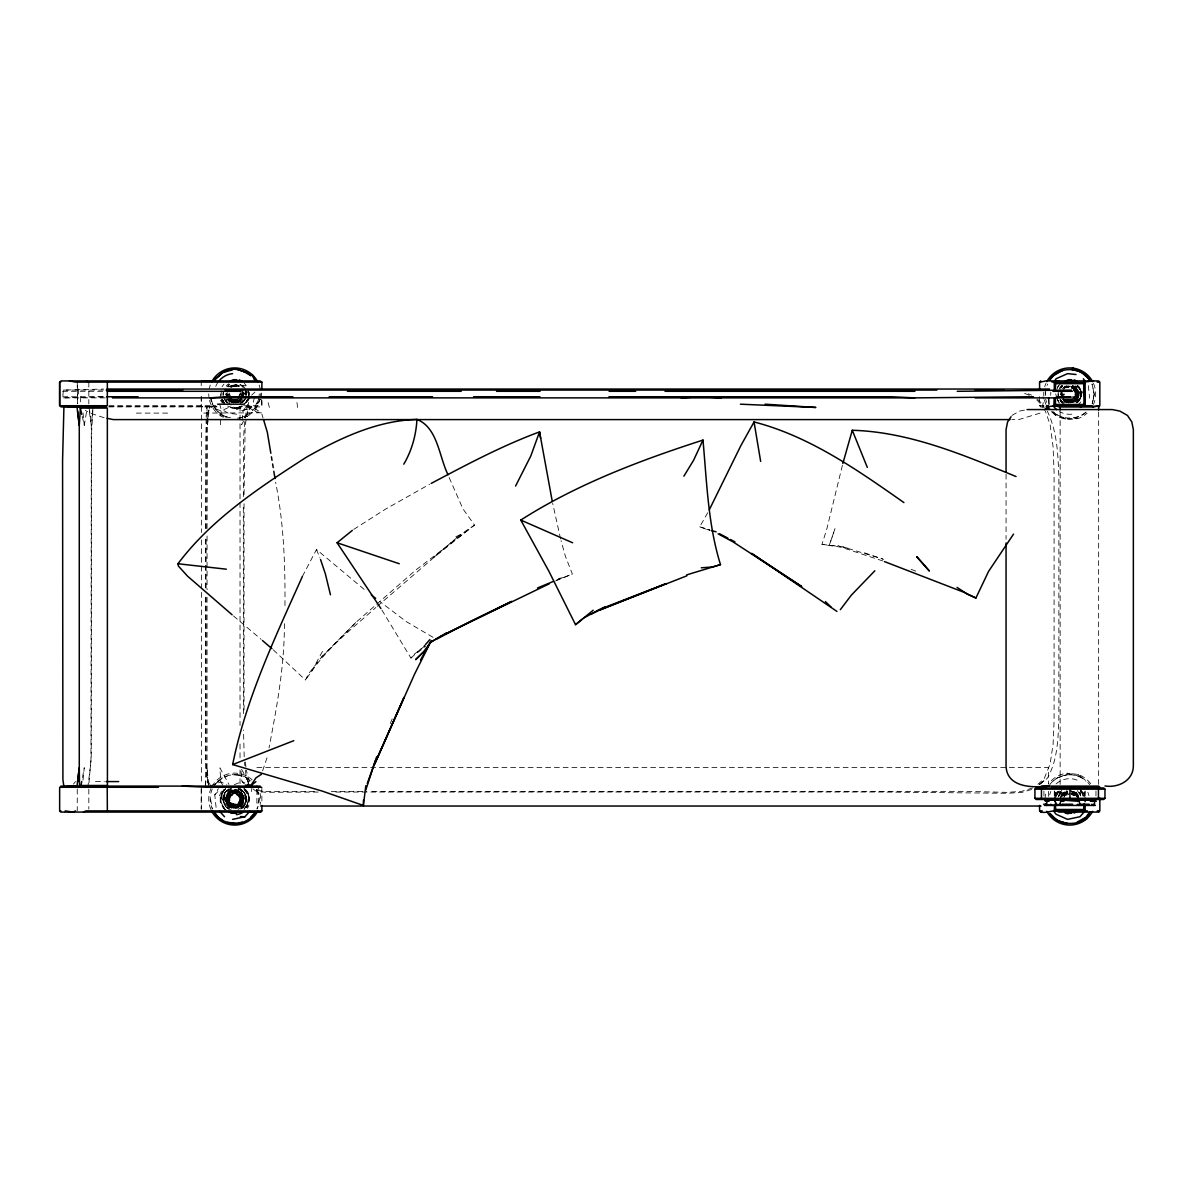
<?xml version="1.0" encoding="UTF-8"?>
<svg xmlns="http://www.w3.org/2000/svg" width="1193" height="1193" viewBox="0 0 1193 1193"><rect width="100%" height="100%" fill="white"/><g stroke="black" fill="none" stroke-linecap="round" stroke-linejoin="round"><path stroke-width="0.75" stroke-dasharray="5 3.75" d="M205.539 597.156L205.45 784.114M205.554 587.881L205.569 535.925M205.569 528.499L206.121 419.116M206.106 597.395L206.046 760.761L207.373 780.207L211.25 786.679M206.106 588.119L206.135 536.134M206.135 528.708L206.18 432.179L207.627 412.778L211.459 406.321M1062.754 794.031L1062.709 795.97A7.695 7.695 0 0 1 1067.332 791.779L1061.74 795.537L1062.068 792.391M284.381 623.671C284.56 665.575 276.91 706.882 269.007 747.877M284.948 605.552C285.291 564.289 283.755 522.773 275.613 482.196M1064.544 395.002L1064.588 393.914M1079.158 387.039C1082.155 391.781 1081.544 399.61 1076.787 402.995M241.687 802.188L243.432 799.086L240.822 792.316C235.036 788.141 226.103 791.63 225.88 799.086L227.669 804.216L227.744 802.188L233.753 808.168C257.897 805.737 231.621 774.361 225.581 799.086L227.326 804.455L233.753 808.168M1050.69 395.286L1050.824 392.169M1074.073 397.88L1075.311 396.747L1075.549 391.304L1074.416 390.081M1068.824 402.339L1072.418 402.25L1075.624 400.475L1077.368 393.914L1075.773 387.173L1078.636 392.005L1078.054 397.627L1075.818 400.699L1072.522 402.608L1066.885 402.578M220.362 424.797L221.048 410.944L223.061 407.857M230.174 795.791L229.712 800.16L231.293 802.889L231.159 805.245L229.25 801.517L230.174 795.791L235.245 794.001L241.225 797.699M1055.074 796.014L1055.268 792.346M1084.631 796.67L1084.929 791.168M92.845 410.824L91.667 430.852L91.22 756.287L88.983 782.802M1061.293 797.297L1063.589 792.301L1067.079 791.034M245.683 395.107L245.922 391.528L245.922 394.704M206.135 417.267L206.911 406.694L210.102 406.321L208.626 410.944L207.522 424.797L207.06 528.618M224.001 801.368L224.001 796.82M205.45 785.933L207.06 767.83L207.06 597.231M1078.054 397.627C1078.86 393.422 1078.01 388.709 1074.058 386.368L1074.804 388.247L1070.509 386.204L1064.484 388.113M93.054 407.186L91.294 425.29L90.966 761.939L88.103 785.054M241.031 395.256L241.165 393.914A6.442 6.442 0 0 1 241.016 395.256L241.075 392.557M242.179 395.494L242.507 392.079M226.387 802.8L226.133 805.32A10.603 10.603 0 0 1 231.442 789.005M83.018 780.147L84.285 767.681L82.034 779.775M234.022 400.52L234.186 398.999M241.866 395.435L242.03 393.914M242.462 393.914L242.298 395.524A7.695 7.695 0 0 0 242.239 392.318L243.357 395.748A8.903 8.903 0 0 0 243.417 392.065L244.118 393.914L243.954 391.945M259.313 393.914L258.777 399.029L254.273 408.125M222.226 793.524L221.346 801.935L220.317 802.143M226.894 807.78C221.823 803.336 221.809 794.881 226.894 790.407M231.904 790.422L238.958 791.749L241.806 793.927L241.672 804.142L235.692 808.436C247.786 807.646 245.907 788.081 233.724 789.691C222.554 790.348 222.942 808.75 234.395 808.317M1045.277 393.914L1045.814 388.829A30.362 29.169 -60 0 1 1047.618 384.086M1074.431 402.086L1078.338 397.746L1078.412 392.065L1076.906 388.679M1080.918 391.528L1081.186 396.359L1077.368 402.429L1080.172 398.566L1080.918 391.528L1077.368 385.399L1081.141 391.483M243.342 795.254L243.417 800.935L241.866 804.276L241.761 793.971L241.672 804.142L237.705 804.276L241.747 806.9L243.566 805.529A10.946 10.946 0 0 0 244.714 794.642M228.609 805.871L232.024 807.378L237.377 807.258L240.911 803.59L243.655 797.192M241.866 804.276L242.462 799.086L242.179 800.667L243.432 799.086M245.519 789.334C250.366 794.15 250.679 802.352 246.623 807.736M1094.309 393.914L1092.177 403.92L1094.309 393.914L1092.013 383.982C1093.877 390.35 1094.563 397.582 1092.013 403.845M1061.457 795.776L1061.994 792.48M82.183 416.238L84.285 425.29L87.313 407.186M1072.328 385.846L1077.443 390.469L1076.19 396.807L1079.486 391.826L1076.578 398.909A8.485 8.485 0 0 1 1064.022 400.222L1068.749 402.995M243.059 397.627L243.849 393.914L243.059 390.2M245.4 398.671C247.518 393.392 245.743 386.577 240.449 383.982M253.348 402.205L255.108 393.914M231.293 802.889L235.245 804.186L238.138 802.889L241.672 797.61L238.242 803.008L241.582 804.082L243.014 797.327L240.822 792.316M1060.264 799.086L1061.069 795.254L1063.41 792.107M239.629 402.429L240.419 398.865M1072.447 385.443L1076.026 386.89C1079.471 390.096 1079.919 395.569 1077.309 399.431L1078.353 392.079L1075.624 387.352L1072.104 386.547M842.407 465.33L826.898 528.648L821.977 544.381L841.393 547.274L882.716 560.919M228.4 806.11L225.88 799.086L228.967 792.704L226.312 797.297L227.669 804.216L226.64 795.492L235.632 790.303L242.79 795.492L243.909 797.133L243.909 801.04M236.975 806.05L239.614 804.529L234.067 805.23L231.621 804.44L229.071 801.607L229.459 795.269L232.71 792.913L236.721 792.913L240.658 796.447L241.165 799.086A6.442 6.442 0 0 1 231.502 804.664L229.503 802.874M1077.309 399.431L1078.547 393.914L1078.338 397.746L1076.026 400.937M1064.797 402.429L1065.558 399.521M80.9 396.851L80.14 404.188M226.193 395.718L227.252 392.333M1062.247 392.333L1061.174 395.718L1062.739 390.812M1070.598 402.354L1064.022 400.222L1065.468 401.251L1068.898 401.623L1064.603 399.58L1068.794 402.578L1064.514 399.67A7.695 7.695 0 0 0 1076.727 397.045L1078.233 392.094L1075.46 400.296L1072.418 402.25L1066.974 402.309L1063.798 400.475L1074.058 401.459L1063.634 400.654L1068.794 402.578L1064.275 399.715M258.598 398.984L257.032 403.845L260.134 399.312L255.734 409.184L247.712 416.417L244.282 417.535M231.174 809.987C222.152 806.856 220.556 793.703 228.847 788.916L225.223 792.182L223.225 796.641M241.404 802.069L241.866 800.607M241.568 804.067L243.193 799.086L240.464 792.704L235.632 790.422L231.815 790.154M1076.384 396.881L1076.861 395.435M1078.01 386.443L1080.426 389.142L1081.186 396.359L1077.533 402.593A11.691 11.691 0 0 0 1077.533 385.22M1063.246 799.086L1065.394 794.299M1075.594 396.538L1075.594 391.289L1072.507 391.304M229.25 801.517L229.712 800.16L228.206 800.473M262.624 770.782L267.336 756.869M829.254 545.38L834.981 528.767L829.254 545.38L839.067 545.738M1060.771 797.192L1063.828 792.57A8.769 8.769 0 0 1 1066.989 790.75M1077.458 393.914L1077.771 397.508L1076.757 388.784L1078.189 393.914L1075.37 400.207L1077.204 395.509L1077.771 397.508L1078.278 392.094L1073.581 387.203L1075.624 387.352L1070.509 386.204A7.695 7.695 0 0 1 1076.727 397.045M238.466 398.074L239.987 393.914L241.672 395.39M223.509 796.7L225.223 792.182M1075.46 400.296L1077.294 395.524M225.074 809.793L223.195 807.452A14.227 14.227 0 0 1 220.794 796.134L225.313 788.648A14.062 14.062 0 0 0 226.461 810.465M1042.16 407.454L1043.711 400.654L1042.921 396.851M231.815 808.034L239.942 804.887L239.137 806.736L235.632 807.81L230.324 806.692L225.477 801.055M1077.458 390.454L1073.133 397.716L1076.578 398.909A8.485 8.485 0 0 0 1073.954 386.562M390.275 723.51L392.214 718.872M1059.235 389.246L1063.828 383.743M219.423 795.835L222.062 789.9M220.794 796.134L223.195 790.72L225.402 788.737L221.868 793.375M245.862 807.184L248.189 801.95M1057.147 388.321L1058.34 385.652M1056.342 796.253L1058.653 791.063M1060.249 792.212L1058.266 796.656A11.691 11.691 0 0 1 1061.874 790.392M1080.172 398.566L1081.186 396.359M246.623 402.563L249.188 396.986M1057.147 791.824L1055.223 796.014L1056.223 796.223L1058.773 791.794M242.567 390.409L243.312 393.914L242.462 397.358L239.018 401.355L239.838 399.61A7.695 7.695 0 0 1 229.578 399.625L232.024 402.205L237.109 401.28L230.01 402.056L227.073 399.461M273.286 649.842L305.468 680.055L308.361 674.06L321.603 657.045L355.708 622.582L415.492 570.284L474.546 525.114L462.914 508.8L448.643 476.41M238.138 397.716L239.987 393.914M302.411 576.413L316.473 549.511L366.937 591.698M228.534 799.086L230.726 794.657L229.071 796.581L234.096 793.166L230.398 794.299M322.483 651.378L311.671 671.286L305.468 680.055M707.703 512.751L699.754 526.799L709.91 530.631M1075.937 402.488A10.603 10.603 0 0 0 1078.278 400.147L1083.169 391.05M243.432 393.914L239.137 401.564L235.632 402.697L230.324 401.504M233.917 791.466L239.018 791.645L228.877 792.614L235.618 790.541L232.053 790.914L225.999 799.086L232.024 807.378L239.897 804.843M235.632 807.81L230.324 806.692L226.7 802.65A8.769 8.769 0 0 1 230.875 791.198A8.769 8.769 0 0 1 242.462 794.97A8.769 8.769 0 0 1 239.107 806.692L240.822 805.857L243.655 800.995M1063.589 792.301L1061.74 795.537L1067.303 791.72M216.082 807.378L214.77 794.851L218.364 788.618M228.027 796.119L234.096 793.166L228.027 796.119L229.817 793.658M228.415 800.428L228.817 796.462L231.487 793.494A6.442 6.442 0 0 1 241.15 799.086L240.658 796.447L236.721 792.913L231.487 793.494A6.442 6.442 0 0 0 231.502 804.664L234.037 805.499L238.854 803.679L240.762 800.369L239.718 795.463L240.658 801.726L236.706 805.215M244.118 809.54L248.457 802.009L248.457 796.163L244.118 788.648A14.062 14.062 0 0 1 248.457 796.163L247.562 804.798L244.073 808.675M1055.954 796.163L1058.564 791.645M1060.428 792.346L1059.235 794.434L1061.845 790.362M1060.935 791.928L1058.221 796.641L1060.92 791.69M1062.56 795.91L1064.469 793.27M229.503 795.299L228.251 799.086L230.398 803.888L232.724 805.23L237.944 804.678L239.942 802.889L241.031 797.744L239.032 794.299M105.163 397.88L63.572 397.88L62.782 396.747L63.348 390.081L103.537 389.052M228.027 386.487L229.235 384.429M229.593 399.61L235.632 402.578L239.897 399.67L235.632 402.697L228.967 400.296L239.077 401.459L240.986 398.462M245.862 394.853L248.174 391.05A13.779 13.779 0 0 1 248.412 395.375L248.457 392.452M260.134 399.312C255.824 408.647 248.159 417.401 237.273 418.191M239.018 401.355L241.717 397.03L239.018 401.355L240.911 398.417M1074.058 401.459L1065.409 401.355L1068.809 402.459L1076.757 399.029L1073.521 400.52L1072.522 402.578M223.926 789.334L220.243 796.014L220.243 802.173L223.896 808.511M245.504 407.469L243.044 410.944L241.642 424.797L250.903 406.694L256.063 411.809L261.461 412.778L263.057 418.072M242.567 402.637L245.445 398.686L240.449 403.831M222.092 386.651L223.911 384.161M213.249 787.708C219.825 773.69 240.002 770.305 251.052 780.938M230.04 796.999L233.127 794.225M311.671 671.286C328.94 646.278 353.456 627.652 375.84 607.505M227.624 793.927L229.041 792.793L227.863 794.106L227.132 800.697L226.64 795.492L232.053 790.914L228.519 794.583M1068.809 402.459L1073.536 400.55L1072.358 402.086L1068.809 402.459L1070.509 401.534L1068.898 401.534M73.429 784.129L75.502 781.579M218.259 780.804L214.964 784.74L222.509 777.94L227.252 776.106M1062.366 388.575L1065.14 385.995M242.328 399.431L237.631 402.891M381.894 610.026L410.944 658.089L414.389 654.092L425.424 645.607M1074.923 397.701L1071.702 400.058L1066.482 399.506A6.442 6.442 0 0 0 1076.116 394.585A6.442 6.442 0 0 0 1067.705 387.785L1069.032 387.501M1074.804 399.58L1078.233 395.718L1072.432 402.309L1075.982 398.462L1074.923 399.715M228.221 796.193L231.159 792.927M1061.576 795.463L1065.26 791.377M1063.783 794.792L1064.812 793.658M1071.702 387.785L1074.013 389.127L1076.056 392.557L1076.056 395.256L1074.058 398.745L1070.389 400.371L1067.854 399.521M1065.796 386.786L1063.44 389.35L1067.049 385.742L1063.947 387.531L1067.228 386.189M1073.611 398.253L1076.533 395.36M1068.242 402.772L1070.404 400.52M214.77 794.851L217.901 791.6M410.944 658.089L425.498 644.548M321.603 657.045L355.708 622.582M1067.049 385.742L1064.574 388.217A7.695 7.695 0 0 1 1068.898 386.264L1063.873 387.427L1069.032 385.995M251.619 395.181L254.944 392.079M239.167 401.623L241.911 399.148M240.017 403.085L243.297 400.147M241.761 808.123C246.31 805.126 246.966 799.176 245.445 794.314C247.816 800.712 244.893 807.974 238.346 810.256M1076.31 402.369L1078.561 400.341M1037.925 784.233L1044.129 778.835L1050.108 763.967L1053.091 744.238L1054.09 721.079L1054.09 472.443L1053.091 446.853L1050.108 424.648L1045.322 410.959M1061.382 795.373L1063.828 792.57L1061.695 795.522L1065.886 792.48M377.242 606.312L460.423 534.628L474.546 525.114M226.864 802.591L227.759 804.142L235.632 807.75L242.671 802.635L238.525 805.693M239.718 397.537L236.721 400.087L232.724 400.043M1040.072 784.114L1045.247 779.715L1038.969 784.681M468.208 530.05L433.894 557.31L460.423 534.628L455.532 536.85M417.505 652.646L425.498 646.367M1039.163 784.591L1047.305 778.328C1057.773 760.016 1058.116 738.497 1058.862 718.022L1058.862 477.796C1058.087 455.234 1057.356 431.821 1047.305 411.123M1060.845 387.471L1062.665 386.1A10.603 10.603 0 0 0 1060.711 388.307M239.823 804.753L242.671 802.635M228.4 386.89L234.275 384.817M226.759 399.685L225.253 400.788L226.894 402.593L225.045 399.491M353.754 529.364L385.652 509.068L429.555 484.283M1073.357 400.251L1074.595 399.342M1067.705 792.942L1063.813 796.462A6.442 6.442 0 0 1 1067.72 792.957L1064.708 795.463A6.174 6.174 0 0 1 1067.795 793.211L1065.722 794.657M238.093 809.495L241.747 806.9M233.813 402.459L235.618 402.459L239.838 399.61M1067.392 791.496L1064.574 793.39L1065.409 791.645A8.485 8.485 0 0 0 1061.949 795.642M1053.359 780.938C1062.426 772.796 1077.04 772.646 1085.884 781.132M235.618 402.459L241.761 399.029L237.079 401.161L238.525 400.52M229.727 386.517L235.677 384.832L238.242 385.98M237.541 402.608L240.822 400.699L233.828 402.339L230.473 401.251M243.283 405.68L239.286 407.991L233.172 408.632L229.831 407.141M227.043 790.571L229.802 788.976M240.673 805.707L237.467 807.557L233.783 807.944L230.264 806.796M1011.932 415.447L1019.553 411.093L1025.548 409.87M240.449 809.018L242.567 807.81L246.205 801.532L241.284 791.779M1086.048 412.062C1076.653 419.921 1062.605 420.145 1053.359 412.062L1056.715 416.417L1066.989 419.757L1077.741 418.624A25.992 25.992 0 0 0 1087.091 413.225M1066.154 387.755L1069.107 386.234L1065.931 387.546M1072.119 401.355L1066.974 402.309L1073.536 400.55M228.967 400.296L233.917 401.534L240.822 400.684L235.662 402.98M230.965 398.074L225.253 400.788L231.099 405.024M228.37 407.559L221.048 410.944L209.476 406.41L207.522 424.797L206.911 406.694M1073.133 397.716L1074.237 397.209L1071.568 398.402M236.975 400.863L238.376 400.251M1065.871 387.278L1067.332 386.621M1070.345 400.058L1073.834 398.507M229.235 789.602L231.338 788.677M231.054 792.749L232.456 792.137M1066.05 792.749L1067.437 792.137M555.535 580.991L572.386 574.057L565.363 556.192L561.068 540.683M230.846 387.203L235.632 385.13L239.137 386.264A8.903 8.903 0 0 0 231.964 385.443M230.846 792.376L235.632 790.303L229.533 793.33L230.294 791.436L227.132 797.476L226.64 795.492M230.294 386.264L237.377 385.742M237.109 806.453L233.798 807.87L228.802 805.648L239.077 806.632L232.053 807.258L228.549 803.575L225.88 799.086L227.759 794.031L226.416 797.327L226.7 802.65L230.816 805.842A7.799 7.799 0 0 1 229.906 792.942A7.799 7.799 0 0 1 242.209 796.939A7.799 7.799 0 0 1 233.903 806.856L228.802 805.648L235.528 806.796L233.798 807.87L230.875 805.752M232.411 386.472L235.632 385.13M238.63 805.857L233.798 807.87L230.875 805.737L235.632 807.75M556.445 580.141L572.386 574.057M234.29 784.696L241.925 781.564L244.833 782.966M230.89 387.278L235.618 385.369L232.053 385.742M247.011 415.224L242.268 417.132L247.712 416.417L239.018 418.057M230.89 792.45L235.618 790.541L232.352 791.794M1049.795 784.621A24.606 24.606 0 0 1 1057.401 777.776L1067.153 774.809L1072.253 774.809L1066.989 773.243A25.992 25.992 0 0 0 1048.677 783.816M210.4 785.933L220.839 781.967L226.804 784.621M240.822 805.857C234.305 810.256 225.134 805.35 226.133 797.267M1040.042 413.136L1018.777 419.593L1011.783 419.593M238.854 803.679L234.037 805.558L230.368 803.918L236.557 804.753L239.062 803.918L240.658 801.726L240.539 797.849L238.704 794.657L235.364 792.942M229.488 397.701L234.037 400.341L239.032 398.716M236.348 409.467L242.537 407.454M1057.401 777.776L1067.139 774.615M1032.601 787.962L1021.402 791.436L1006.803 792.346L963.735 791.362L368.488 791.377M1031.587 789.498L1021.67 792.465L1006.803 793.27L878.331 792.003L333.19 792.048M232.814 793.211L236.721 792.913M563.26 577.561L556.803 578.903M237.944 399.491A6.442 6.442 0 0 1 231.487 399.491L237.81 399.252A6.174 6.174 0 0 1 231.621 399.252M1075.803 400.684L1078.278 400.147M1066.974 402.309L1072.104 401.28M243.924 409.855L248.353 409.065M240.986 794.538L242.79 795.492L238.585 792.376L242.567 795.597L238.525 792.48L241.866 795.91L243.357 800.921L239.077 791.541L233.903 791.377L239.137 791.436L243.357 800.921L242.79 795.492L241.001 792.107M236.557 804.753L239.614 804.529M63.572 397.88L105.238 396.851M821.977 544.381L842.929 546.901L882.701 558.995M239.077 806.632L230.875 805.737M234.037 400.341L235.394 400.326M234.037 792.674L240.613 796.462M246.012 406.336L251.276 406.321L261.461 412.778L202.035 413.106M235.513 386.264A7.695 7.695 0 0 0 233.917 386.264L235.528 386.144M63.348 390.081L104.417 390.066M62.633 391.304L103.567 391.304M62.782 396.747L104.835 396.747M1072.403 396.747L1075.311 396.747M1068.943 401.191L1070.464 401.191M201.214 405.724L202.482 406.902L201.214 405.724L201.214 396.643M108.846 405.724L215.918 405.724M244.461 405.724L261.863 405.724L261.863 396.643M1039.58 396.643L1039.58 405.724L1043.428 405.724M109.324 406.321L216.201 406.321M108.488 406.902L216.977 406.902M245.967 406.902L260.462 406.902L261.863 405.724L261.55 393.004M1039.58 405.724L1040.758 406.902L1044.382 406.902M136.375 413.106L168.675 413.106M256.883 767.531L1048.438 767.531L1048.438 784.04M95.425 781.579L104.358 781.579M314.549 791.377L264.324 791.377L254.825 789.945M331.281 791.377L366.624 791.377M318.292 792.048L265.398 792.286L255.645 790.929L252.707 788.737M233.903 386.204L237.392 386.234M235.528 791.377L239.137 791.436M232.754 399.64L235.334 399.834M1069.077 793.166L1072.954 793.464L1075.594 796.462A6.442 6.442 0 0 0 1071.702 792.957L1072.925 793.509M1066.482 399.506L1071.702 400.058M1066.154 400.073L1071.896 400.669M236.84 414.195L228.415 413.3L221.078 409.065L219.825 404.74M232.143 774.615L242.313 775.689M230.517 417.684C222.494 416.894 216.037 410.646 212.235 403.92A24.606 24.606 0 0 1 210.654 399.029M699.754 526.799L709.731 529.781M242.522 385.235L245.773 385.876M237.273 774.809L246.921 777.94L253.334 783.518M1072.209 791.764L1075.624 792.525L1077.771 795.492L1073.581 792.376L1077.771 795.492A8.769 8.769 0 0 0 1075.579 792.57L1070.628 790.303M1063.798 400.475L1067.303 401.28M1072.104 791.72L1075.624 792.525L1078.233 797.282L1075.818 792.301A9.112 9.112 0 0 1 1078.233 795.85M1070.524 791.317L1075.624 792.525L1077.294 797.476L1075.534 792.614L1075.877 794.598L1073.581 792.376M706.644 529.349L709.805 530.184M842.929 546.901L848.163 548.348M1073.238 795.164L1074.55 795.567L1068.913 792.972M227.684 406.082L233.246 407.887A14.062 14.048 0 0 0 240.211 406.843M104.104 417.714L90.086 413.136L85.3 410.437M235.707 384.519L239.42 385.771M864.463 552.806L883.67 559.383M228.4 400.937L231.979 402.309L233.903 401.623L229.488 399.715M237.109 791.72L242.79 795.492M1028.277 393.839L1031.587 395.151M911.139 569.285L916.105 571.268M1024.608 393.377L1029.41 395.315M233.545 407.052L243.044 410.944L250.903 406.694L246.325 406.321L256.063 411.809M235.319 793.285L238.704 794.657M230.368 803.918L231.621 804.44M1073.133 390.111L1075.773 391.215L1073.238 389.992L1076.205 395.301M233.798 385.25L237.079 386.651M1071.97 386.95L1073.357 387.576M233.753 402.995L228.609 400.699L232.024 402.205L228.549 398.402M1070.583 790.661L1076.653 794.031M236.975 792.137L238.376 792.749M235.677 384.832L237.407 385.622M227.117 417.311L222.509 415.06L225.298 417.431M433.014 637.316L406.172 621.538L380.015 601.645M223.509 801.472L222.972 799.086L230.965 803.262L224.881 799.086M234.022 792.48L238.466 794.926M1063.381 400.937L1066.781 402.891M238.093 788.677L242.045 790.959M1075.877 389.425L1076.668 390.812L1074.058 386.368L1078.353 392.079L1074.893 388.157L1077.562 390.409M241.896 392.258L244.535 393.914L240.509 390.2M1071.329 794.076L1073.133 795.284M232.874 804.753L234.037 805.558M1074.013 794.299L1074.923 795.299L1072.79 793.748A6.174 6.174 0 0 0 1070.345 792.942M1075.624 385.757L1078.278 387.68M1073.357 792.749L1074.595 793.658M1071.702 792.942L1074.923 795.299M229.817 399.342L231.054 400.251M239.107 401.504A8.769 8.769 0 0 1 227.624 399.073L231.979 402.309L228.445 398.462M240.554 788.961L244.177 792.212L246.146 796.656M229.817 804.529L231.054 805.424M229.235 808.571L226.625 804.962M226.64 802.68L230.846 805.797M211.444 398.865C211.981 407.231 218.766 413.225 225.283 417.55M1066.617 399.252L1067.69 400.087M1053.359 412.062L1057.401 415.224L1066.989 419.757L1062.158 417.132L1067.139 418.385L1077.741 418.624L1072.253 418.191L1077.309 417.311A24.606 24.606 0 0 0 1086.167 412.196M233.5 615.946L261.148 639.373M235.453 792.018L239.554 795.567M1062.65 399.029L1065.349 401.459L1060.875 393.914L1062.128 395.524A7.695 7.695 0 0 1 1062.024 393.914L1062.128 395.524M1062.62 402.995L1060.204 400.818L1062.038 402.429L1060.13 399.387M1051.361 411.6L1056.715 416.417L1049.795 408.379M230.428 397.508L233.977 400.982M244.311 783.92L241.925 781.564L240.867 769.545M1037.478 399.118L1043.95 405.724M1036.687 399.819L1044.129 407.529M1060.845 400.341L1062.381 402.041M233.127 803.963L234.096 805.036M1072.939 388.321L1076.026 392.572M1060.174 399.864L1062.038 402.429M1059.98 399.983L1061.874 402.593M1080.515 789.334L1083.229 793.062L1083.87 796.074M1077.368 790.571L1081.141 796.656A11.691 11.691 0 0 0 1079.158 792.212L1081.141 796.656M1075.37 792.793L1077.443 795.642A8.485 8.485 0 0 0 1073.954 791.734M221.868 399.625L224.448 403.174M221.197 399.938L224.806 404.919M220.422 400.266L222.345 402.906M212.235 403.92L218.259 412.196M243.939 788.841L247.309 793.479M242.388 790.571L245.191 794.434L246.176 799.086M226.864 402.637L223.509 396.3M1076.026 792.063L1078.293 795.269M240.389 400.222A8.485 8.485 0 0 1 229.041 400.222L230.16 401.802M230.16 806.99L229.041 805.394A8.485 8.485 0 0 1 232.098 791.019A8.485 8.485 0 0 1 243.014 800.846A8.485 8.485 0 0 1 229.041 805.394L229.414 808.272M1080.187 789.617L1083.632 796.134M237.81 793.748L240.539 797.849M222.748 785.113L220.839 781.967L219.885 767.83L228.952 784.427M1063.53 398.402L1065.349 401.459M1075.743 389.529L1076.518 390.872M1074.058 389.082L1076.056 392.557L1074.699 390.275A6.174 6.174 0 0 0 1071.612 388.038M1055.954 396.837L1059.429 402.846M1076.787 795.94L1075.982 794.538L1078.547 799.086M222.703 399.849L224.448 402.846M1060.875 393.914L1063.44 398.462M226.238 393.914A8.485 8.485 0 0 0 226.416 395.673L225.939 393.914L227.639 397.06M241.553 769.321L250.679 785.769M225.88 393.914L228.385 398.507M1073.253 387.755L1075.176 391.483M269.394 407.454L267.635 400.654M1057.386 399.401L1058.549 402.011M222.405 399.401L223.568 402.011M256.704 789.304C260.253 795.269 259.895 802.844 257.032 809.018L258.881 799.086L257.032 789.155L258.777 793.971M242.373 799.086L243.118 800.876M316.473 549.511L319.858 557.832M240.196 392.751L241.225 395.301M1060.577 389.843L1062.545 395.062M1040.311 405.724L1040.758 406.902M248.666 783.533L246.235 776.747L245.117 767.561M248.576 783.279L246.235 776.747L248.04 782.026M208.656 784.368L207.06 767.83L207.597 781.967L208.7 785.113M1075.534 792.614L1076.668 795.985A7.695 7.695 0 0 0 1072.075 791.779M249.397 781.639L246.34 770.305M207.597 781.967L208.909 785.933M1076.832 390.737L1077.339 392.288M1055.656 393.914L1058.34 402.175M1087.867 792.241L1088.985 795.671M229.682 394.137L230.577 396.926M243.357 395.748L241.791 390.752L243.118 395.703A8.485 8.485 0 0 0 243.014 392.154M1045.635 399.029L1046.649 402.414M560.591 538.953L552.672 503.282M245.191 389.246L246.459 393.914M222.972 799.086L224.239 803.754M1078.054 795.373L1078.845 799.086M248.233 793.062L249.516 799.086M238.854 796.074L239.718 800.16M297.519 407.454L296.803 400.654M210.55 799.086L212.399 809.018A24.606 24.606 0 0 1 212.235 789.08M229.041 400.207L229.414 403.085M244.446 762.059L244.893 765.727M245.34 762.029L246.131 768.65M227.252 800.667L227.669 804.216M1088.329 385.622L1089.656 398.149M1078.04 390.2L1078.621 395.808M1062.068 393.914L1062.247 395.494M227.088 393.914L227.252 395.494A7.695 7.695 0 0 1 227.028 393.914L227.132 395.524M83.018 412.838L84.285 425.29M1060.831 392.02L1061.099 394.823M251.32 788.603L251.529 791.6M1054.478 791.168L1054.776 796.67M244.192 756.794L243.506 730.027M78.484 389.052L78.708 396.851M77.247 382.103L77.59 403.905L77.277 383.922M243.447 713.653L243.327 504.042M243.327 496.601C244.684 463.57 240.345 429.361 249.397 397.239L245.132 426.483L244.043 496.318M77.247 789.095L77.247 810.897M1098.649 411.883L1098.649 786.679M1095.964 790.974L1095.964 796.477M1085.123 791.063L1085.123 796.417M1083.945 792.152L1083.945 795.627M1080.426 790.974L1080.426 796.477M1080.068 391.707L1080.068 396.121M1060.145 411.883L1060.145 786.679M1059.459 790.974L1059.459 796.477M1058.266 391.483L1058.221 396.359M1055.462 792.152L1055.462 795.627M1054.284 791.063L1054.284 796.417M1048.438 791.377L1048.438 796.864M1045.635 392.214L1045.635 395.614M1043.92 790.974L1043.92 796.477M1006.057 474.203L1006.057 539.236M261.863 787.276L261.863 803.635M256.883 789.542L256.883 806.036M249.188 392.378L249.188 395.45M245.087 391.707L245.087 394.644M244.043 503.729L244.043 712.817M240.032 406.321L240.032 725.448M240.032 744.014L240.032 758.852M240.032 769.992L240.032 786.679M229.25 393.094L229.25 396.344M223.509 391.528L223.509 394.704M223.225 391.468L223.225 394.719M221.242 391.05L221.242 395.345M207.06 536.03L207.06 589.804M201.542 406.321L201.542 532.481M201.542 539.907L201.542 784.83M201.304 396.643L201.304 405.724M201.304 787.276L201.304 809.078M201.214 382.103L201.214 385.727M201.214 789.095L201.214 809.078M88.819 382.103L88.819 403.905M88.819 789.095L88.819 809.078M1093.444 383.341A25.992 25.992 0 0 1 1093.444 404.487M1045.963 404.487A25.992 25.992 0 0 1 1043.786 392.079M1044.71 386.771A25.992 25.992 0 0 1 1045.963 383.341M1080.754 401.937A13.66 13.66 0 0 1 1077.726 404.979M1059.563 403.07A13.66 13.66 0 0 1 1057.222 399.476M1057.222 388.351A13.66 13.66 0 0 1 1060.562 383.758M224.403 808.064A13.66 13.66 0 0 1 225.566 788.931M243.864 788.931A13.66 13.66 0 0 1 248.084 796.253M210.982 809.659A25.992 25.992 0 0 1 210.982 788.513M211.757 786.918A25.992 25.992 0 0 1 252.111 779.775M256.734 785.292A25.992 25.992 0 0 1 260.134 804.485M237.989 789.005A10.603 10.603 0 0 1 240.017 808.272L244.177 805.961L242.537 807.78A11.691 11.691 0 0 0 238.332 787.962M1074.088 386.308A8.769 8.769 0 0 1 1076.22 399.789A8.769 8.769 0 0 1 1062.59 399.044M228.862 809.212A11.691 11.691 0 0 1 231.099 787.962M245.4 389.157A11.691 11.691 0 0 1 241.911 403.13M227.52 403.13A11.691 11.691 0 0 1 224.03 398.671M223.285 396.344A11.691 11.691 0 0 1 223.046 393.079M226.297 385.801A11.691 11.691 0 0 1 228.862 383.788M1063.858 404.039A11.691 11.691 0 0 1 1059.578 399.759M1059.026 398.671A11.691 11.691 0 0 1 1058.042 393.079M1059.578 388.068A11.691 11.691 0 0 1 1061.874 385.22M230.324 386.308A8.769 8.769 0 0 1 237.422 385.563M1090.73 783.816A25.992 25.992 0 0 0 1077.741 774.376L1066.989 773.243L1077.309 775.689L1081.917 777.94L1077.741 774.376L1086.167 780.804A24.606 24.606 0 0 1 1089.612 784.621M247.309 399.521A13.779 13.779 0 0 1 242.805 405.068M241.612 405.844A13.779 13.779 0 0 1 231.83 407.395M224.314 402.966A13.779 13.779 0 0 1 222.36 400.013M226.834 386.815A10.603 10.603 0 0 1 229.414 384.728M240.017 384.728A10.603 10.603 0 0 1 243.297 387.68M223.345 417.282A25.992 25.992 0 0 1 208.73 393.914M209.297 388.515A25.992 25.992 0 0 1 210.281 385.041M259.135 385.026A25.992 25.992 0 0 1 260.641 395.748M230.473 386.562A8.485 8.485 0 0 1 238.958 386.562M1061.412 395.673A8.485 8.485 0 0 1 1061.218 393.914M1064.022 387.606A8.485 8.485 0 0 1 1065.468 386.562M1049.765 794.851A20.385 20.385 0 0 1 1050.809 791.421M1056.059 783.935A20.385 20.385 0 0 1 1079.904 781.43M1064.41 403.085A10.603 10.603 0 0 1 1060.786 399.655M1077.831 397.537A8.903 8.903 0 0 1 1063.753 400.52M226.014 797.237A8.903 8.903 0 0 1 243.417 797.237M215.754 386.413A20.385 20.385 0 0 1 218.215 381.924M243.998 399.7A10.946 10.946 0 0 1 242.045 402.041M227.386 402.041A10.946 10.946 0 0 1 225.865 400.341M240.196 384.429A10.946 10.946 0 0 1 242.597 386.308M245.415 391.632A10.946 10.946 0 0 1 245.639 394.689M1081.529 792.241A13.66 13.66 0 0 1 1083.065 796.253M244.237 788.513A14.227 14.227 0 0 1 246.235 807.452M233.783 402.757A8.903 8.903 0 0 1 227.52 399.148M1060.025 794.777A10.603 10.603 0 0 1 1061.591 792.271M1055.79 796.134A14.227 14.227 0 0 1 1058.191 790.72M248.636 390.946A14.227 14.227 0 0 1 248.636 396.866M247.712 399.7A14.227 14.227 0 0 1 246.235 402.28M239.107 407.454A14.227 14.227 0 0 1 230.324 407.454M223.195 402.28A14.227 14.227 0 0 1 221.719 399.7M220.794 396.866A14.227 14.227 0 0 1 220.481 393.914M244.237 383.341A14.227 14.227 0 0 1 246.235 385.548M1045.098 799.086A24.606 24.606 0 0 1 1045.635 793.971M248.994 805.454A15.643 15.643 0 0 1 247.369 808.287M1071.836 414.195A20.385 20.385 0 0 1 1059.503 411.57M247.562 399.625A14.062 14.048 0 0 1 244.118 404.352M1081.872 792.048A14.062 14.062 0 0 1 1083.453 796.163M1075.654 792.48A8.903 8.903 0 0 1 1077.831 795.463M1078.561 387.471A10.946 10.946 0 0 1 1079.71 389.455M227.222 797.491L227.058 799.086L227.252 797.506M1075.877 393.914L1074.058 398.745L1075.549 393.914L1074.699 390.275L1075.877 393.914M240.911 803.59L240.464 805.469L237.377 807.258L240.911 803.59M1066.706 793.912L1066.274 795.284L1069.167 794.001L1066.706 793.912M228.445 794.538L227.639 795.94L230.294 791.436L228.445 794.538M241.791 802.248L239.137 806.736L241.791 802.248M1063.53 794.598L1062.709 795.97L1065.409 791.645L1063.5 794.583M1068.898 386.204L1063.873 387.427L1068.913 386.323M232.352 806.379L230.413 806.528L227.759 804.142L232.352 806.379M216.768 406.366L209.476 406.41L216.753 406.395M251.276 406.321L245.818 406.321L251.276 406.321M235.513 791.496L232.024 790.795L237.079 791.839L235.513 791.496M1074.893 793.33L1072.045 791.391L1074.804 793.42M1074.52 795.582L1072.79 793.748L1075.34 796.581L1074.52 795.582M89.714 411.063L88.714 407.186L91.294 425.29L89.714 411.063M1063.395 395.256L1063.246 393.914A6.442 6.442 0 0 0 1063.395 395.256M228.4 395.256L228.266 393.914A6.442 6.442 0 0 0 228.415 395.256"/><path stroke-width="1.5" d="M107.355 382.103L107.325 405.724L59.65 405.724L59.65 382.103L60.873 382.103M302.411 576.413C275.195 637.271 245.847 698.904 232.65 764.579L322.572 791.198L363.373 805.469L363.447 800.19M1054.672 398.313L1054.284 405.65L1085.123 405.65L1085.123 382.491L1054.284 382.491L1054.284 389.604M1055.074 390.991L1055.462 383.669L1054.284 382.491M1085.123 805.32L1085.123 810.673L1054.284 810.673L1054.582 805.171M1054.776 801.517L1054.97 797.849M1084.243 803.993L1083.945 809.495L1085.123 810.673M365.819 785.74L363.373 805.469M1048.96 404.188L1048.617 398.119M448.016 474.739C439.009 456.576 437.756 427.541 416.939 419.429C416.103 435.132 411.809 450.611 403.771 464.181M77.59 781.937L79.275 767.681L79.275 425.29L80.513 406.53M1046.634 804.246L1047.051 801.293L1048.468 800.115M77.679 786.679L80.751 786.679L81.706 781.504M365.729 790.184L376.72 756.66M842.84 463.525L852.279 430.27C909.498 431.896 963.869 455.115 1016.063 476.544M367.265 783.503L375.899 759.359M1039.58 805.454L1039.58 810.897L1040.758 812.075C1047.081 813.73 1053.061 808.869 1059.041 812.075L1098.649 812.075L1099.096 810.897L1097.187 810.897M957.054 587.418L967.598 594.293L975.904 598.036L988.594 571.358L1013.543 534.091M375.556 762.118L404.039 697.338L373.961 765.533L414.582 674.105L430.121 642.982L423.276 652.139L415.716 659.565L423.276 652.139M593.189 610.234L575.533 624.685L548.899 571.253L520.774 520.073C576.666 484.328 640.015 460.409 702.975 440.083L693.625 460.2L683.887 476.201M515.585 486.028L530.766 456.069L539.549 431.881C501.985 445.779 466.493 464.703 431.165 483.419M709.328 509.739L740.823 445.705L754.036 421.949C809.436 436.206 857.692 470.117 903.906 502.581M420.518 660.072L431.225 640.566M232.113 614.768L187.51 576.13L178.398 566.064L177.966 563.752C211.489 519.015 259.791 487.221 306.347 457.247C340.318 437.965 377.197 420.547 416.939 419.429M1054.254 381.879L1056.059 378.763L1067.571 373.633L1076.011 374.513M1060.86 805.424L1060.07 804.246L1060.86 800.115M1079.024 805.424L1079.814 804.246L1079.024 800.115M245.504 785.083L250.679 785.769L255.973 777.866L261.446 774.257M1011.067 416.745L1007.578 421.949L1006.057 429.614L1006.057 472.353M1045.635 801.293L1046.425 800.115M840.319 609.683L851.325 595.173L874.857 570.776M1089.88 811.687L1086.048 817.235L1077.175 822.081M1093.563 805.424L1094.413 804.246M1061.979 801.293L1062.859 800.115M1076.906 805.424L1077.801 804.246M1092.341 805.424L1093.25 804.246M1062.053 801.293L1062.978 800.115L1075.937 801.144M425.498 644.548L429.883 639.597M214.964 379.553L222.42 372.604A24.606 24.606 0 0 1 237.288 369.442L247.011 372.604L251.052 375.765L242.268 370.68M232.59 819.367L244.908 816.743L249.725 811.389M1084.72 811.389L1079.904 816.743L1067.571 819.367L1056.059 814.237L1054.06 811.494M380.895 608.505L337.082 542.755L352.323 530.408M256.033 812.224L251.171 817.369A24.606 24.606 0 0 1 237.288 823.558C228.728 824.095 219.84 820.739 214.964 813.447M255.884 781.669L249.755 786.53L249.248 785.561M1049.795 379.449C1059.22 366.221 1080.142 366.4 1089.612 379.449L1081.917 372.768L1072.418 368.07L1077.249 370.68L1072.239 369.875M250.888 817.056L254.467 813.447M64.631 812.075L260.685 812.075L261.863 810.897L261.863 805.454M1085.123 382.491L1083.945 383.669L1085.123 405.65L1083.945 404.472L1055.462 404.472L1054.284 405.65L1054.284 398.522M1054.284 810.673L1055.462 809.495L1083.945 809.495L1083.945 804.291M1098.649 812.075L1099.827 810.897L1099.827 798.177M81.392 408.081L107.34 408.081L107.43 785.501L106.222 786.679L99.034 786.679M575.533 624.685L582.81 618.735M1058.549 799.489L1036.195 799.489L1034.928 798.311L1034.928 789.155L1036.195 787.962L1103.689 787.962L1104.957 789.155L1104.957 798.311L1103.689 799.489L1069.942 799.489L1069.942 787.962M222.42 372.604L214.815 379.449L222.509 372.768L232.188 369.875M1044.397 409.721L1047.305 407.454M1050.66 800.115L1047.051 801.293M1045.351 801.293L1047.29 800.115M1062.098 370.516L1053.359 375.765A30.362 29.169 -60 0 0 1050.153 379.702M429.569 642.863L446.421 632.901M429.629 642.848L442.275 635.451M1074.252 813.089L1076.906 811.568M1048.08 801.293L1050.258 800.115M584.138 617.81L600.034 609.176M437.205 638.822L470.624 621.374L511.618 601.406L444.721 634.303L549.347 583.72M591.37 614.097L606.327 606.79L666.246 583.556L599.542 610.1L686.84 575.816M83.48 812.075L85.926 810.897L261.863 810.897M601.391 608.534L605.462 606.626M1057.49 372.768L1062.158 370.68M75.547 810.897L72.862 812.075L65.227 810.897M293.776 740.689L232.65 764.579M537.506 587.97L553 581.573M1059.041 380.925L1051.958 382.103M1080.366 406.902L1083.811 405.724L1091.073 405.724L1093.504 406.902L1099.096 405.724L1098.649 406.902L1099.827 405.724L1099.827 382.103L1098.649 380.925L1045.903 380.925L1040.311 382.103L1040.758 380.925L1039.58 382.103L1039.58 389.365M238.883 811.911L236.154 812.791L230.458 812.194M686.691 574.877L720.497 564.632C707.956 524.413 706.823 481.763 702.975 440.083M720.497 564.632L712.4 566.973L701.305 567.808M1060.711 804.246L1052.435 805.424L1050.72 804.246M242.179 822.081L237.273 823.379L227.162 822.32M1093.504 380.925L1083.811 382.103M1046.186 406.902L1055.596 405.724L1059.041 406.902L1093.504 406.902M1049.139 786.098L1040.311 787.276M210.072 397.88L224.866 396.747L292.852 396.747M681.143 397.88L700.619 396.747L721.273 397.88M1073.998 787.947L1085.123 787.514L1054.284 787.514M112.396 397.88L914.792 397.88L1033.466 396.747M202.392 380.925L215.396 381.178M60.828 380.925L260.104 380.925L261.863 382.103L261.863 389.365M1097.187 382.103L1099.096 382.103M261.863 382.103L75.547 382.103L69.418 380.925M107.116 389.052L1049.572 389.052M106.177 390.066L182.783 390.066M225.045 390.066L936.773 390.066M975.218 390.066L1003.984 390.066M1071.389 390.081L957.218 391.304M107.191 391.304L240.867 391.304M347.387 391.304L461.184 391.304M496.556 391.304L540.071 391.304M609.101 391.304L635.675 391.304M665.038 391.304L914.897 391.304M1052.942 391.304L1072.507 391.304M106.565 396.747L138.12 396.747M329.149 396.747L432.552 396.747M473.561 396.747L539.922 396.747M608.967 396.747L891.574 396.747L914.792 397.88M1057.371 396.747L1070.956 396.747M975.128 397.88L1071.046 397.88M217.588 404.188L244.371 404.188M60.828 406.902L106.222 406.902M1027.054 409.572L1112.353 409.572L1119.854 411.093L1127.474 415.447L1131.829 421.949L1133.35 429.614L1133.35 765.906C1133.335 780.61 1118.08 788.126 1104.986 785.948M1010.009 419.593L113.335 419.593L107.176 418.34M106.147 781.579L118.659 781.579M81.154 785.501L107.43 785.501M1047.901 785.948C1032.169 788.111 1006.609 787.305 1006.057 765.906L1006.057 542.949M60.828 786.098L260.104 786.098M1041.444 786.098L1098.649 786.098L1099.827 787.276L1083.811 787.276M236.363 786.679L240.032 786.679M158.52 787.276L59.65 787.276L59.65 810.897L60.828 812.075L63.751 812.075M261.64 787.276L206.702 787.276L182.261 786.098M1051.958 787.276L1055.596 787.276M1034.928 789.155L1104.957 789.155M1034.928 798.311L1104.957 798.311M1044.695 800.115L1095.383 800.115M1062.665 801.293L1064.007 801.293M1077.219 801.293L1078.8 801.293M1092.206 801.293L1093.37 801.293L1092.013 800.115M1043.621 804.246L1046.082 804.246L1047.305 805.424M1062.665 804.246L1072.641 804.246M1079.173 804.246L1089.164 804.246M1044.427 805.424L1095.398 805.424M260.611 806.036L1040.982 806.036M59.65 810.897L60.873 810.897M1042.22 810.897L1040.311 810.897L1040.758 812.075M1083.811 810.897L1087.449 810.897M1067.139 823.558L1057.401 820.396L1049.795 813.551C1058.4 825.407 1075.43 826.063 1087.091 818.398L1081.917 820.232L1086.167 817.369A24.606 24.606 0 0 0 1089.612 813.551M247.682 811.822L260.685 812.075M240.404 816.594L244.908 816.743M740.391 404.188L815.863 407.454L765.16 404.188M416.551 390.066L432.627 391.304M226.357 569.195L177.966 563.752M80.244 406.485L83.778 406.828M1062.158 822.32L1067.153 823.379M1065.155 813.089L1068.153 813.805M711.386 530.587L716.128 531.824M1047.26 804.634L1050.258 805.424M1046.365 406.112L1049.139 406.902M399.267 563.737L337.082 542.755M237.288 369.442L247.011 372.604M78.306 406.53L80.08 407.186L81.765 414.433M884.401 561.56L964.391 592.474L975.904 598.036M572.61 542.77L520.774 520.073M247.756 784.368L250.679 785.769M719.647 533.808L727.879 538.147M730.429 539.49L734.918 541.846M718.082 533.823L733.263 542.025L801.756 586.568L751.62 553.403L836.949 611.413M1089.627 800.115L1091.804 801.293M86.492 380.925L88.595 382.103M1074.282 379.836L1076.951 381.372M239.286 379.836L241.955 381.372M1089.224 800.115L1091.043 801.293M222.509 820.232L218.289 817.339L214.248 811.837M371.306 595.009L375.661 598.319M1096.278 801.293L1094.786 800.115L1094.13 801.293L1093.563 800.115L1094.413 801.293M1091.804 804.246L1093.176 805.424M262.49 640.537L271.944 648.679M831.103 607.043L825.452 601.615M1086.048 375.765L1089.463 379.553M1049.944 813.447L1053.359 817.235M219.706 811.389L224.523 816.743M106.147 786.098L107.206 787.276L107.355 810.897M80.751 786.679L79.499 785.277L79.275 767.681L77.038 785.799L63.93 786.679L62.916 779.894L62.573 460.647L63.93 406.321L77.023 407.186L79.275 425.29L77.59 411.063M1062.053 804.246L1062.978 805.424M1076.906 800.115L1077.786 801.293M1083.348 378.763L1085.347 381.506M1055.03 801.293L1056.67 804.246M255.391 380.85L252.111 374.602L254.467 379.553M1045.754 804.246L1046.321 805.424M867.296 467.373L852.279 430.27M320.529 559.487L325.316 573.684L330.461 594.8M263.593 419.832L267.307 432.179L270.841 453.295M1047.663 405.799L1048.677 409.184A25.992 25.992 0 0 1 1046.768 406.127M1046.127 804.246L1046.425 805.424M1047.827 405.62L1048.677 409.184M552.299 501.492L539.549 431.881L540.608 438.308M760.657 461.423L754.036 421.949M271.437 456.815L272.019 460.334M272.615 463.973L273.212 467.611M273.808 471.265L275.016 478.542M1055.164 803.993L1055.462 809.495L1055.462 804.291M1098.649 410.019L1098.649 406.321L1060.145 406.321L1060.145 410.019M1098.44 789.155L1098.44 798.311M1094.533 801.293L1094.533 804.246M1085.123 798.192L1085.123 801.756M1083.945 404.472L1083.945 383.669L1055.462 383.669L1055.462 390.603M1055.462 397.537L1055.462 404.472M1041.444 789.155L1041.444 798.311M59.65 382.103L59.65 405.724M1046.768 381.685A25.992 25.992 0 0 1 1092.654 381.715M211.787 381.685A25.992 25.992 0 0 1 257.673 381.745M219.258 380.612A20.385 20.385 0 0 1 232.59 373.633M1092.639 811.315A25.992 25.992 0 0 1 1046.768 811.315M230.458 380.806A13.779 13.779 0 0 1 238.973 380.806M1073.968 812.194A13.779 13.779 0 0 1 1065.453 812.194M257.673 811.255A25.992 25.992 0 0 1 211.757 811.255M1056.715 409.631A20.385 20.385 0 0 1 1053.21 405.903M1065.453 380.806A13.779 13.779 0 0 1 1073.968 380.806M233.232 379.762A14.227 14.227 0 0 1 236.199 379.762M1068.212 379.762A14.227 14.227 0 0 1 1071.195 379.762M242.537 812.627A15.643 15.643 0 0 1 236.348 814.64M1071.195 813.238A14.227 14.227 0 0 1 1068.212 813.238M236.199 813.238A14.227 14.227 0 0 1 230.324 812.627M231.815 812.836A14.062 14.062 0 0 1 228.981 811.926M929.228 570.851L916.776 556.728L929.228 570.851"/></g></svg>
